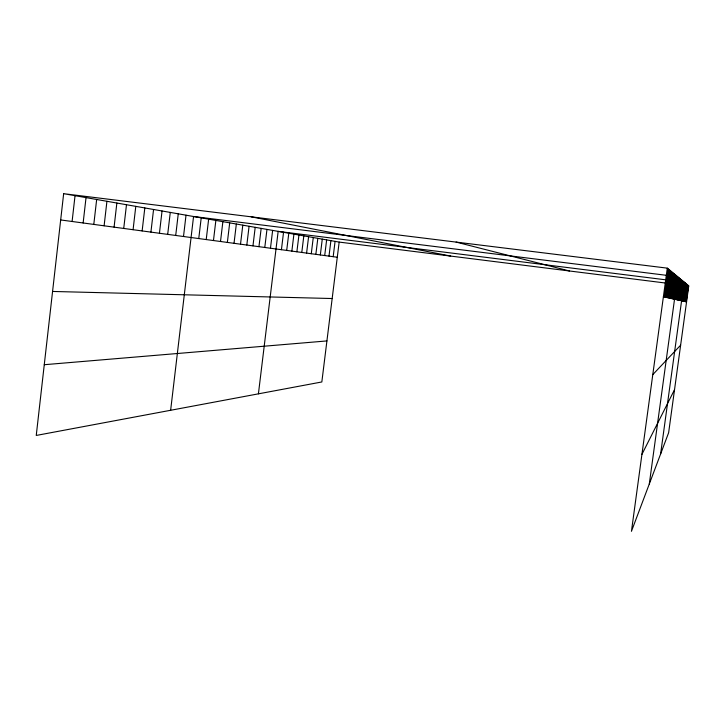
<?xml version="1.0" encoding="UTF-8"?>
<svg xmlns="http://www.w3.org/2000/svg" width="725" height="725" viewBox="0 0 725 725"><rect width="100%" height="100%" fill="white"/><g stroke="black" fill="none" stroke-linecap="round" stroke-linejoin="round"><path stroke-width="1.09" d="M63.655 193.684L36.25 435.444L321.837 381.966L339.164 242.087L63.655 193.684L667.29 268.141L688.75 285.949L668.631 432.734L631.448 531.316L667.29 268.141M72.101 221.488L75.037 195.687M83.139 222.974L86.03 197.617M93.797 224.415L96.661 199.484M104.11 225.801L106.928 201.287M114.079 227.152L116.861 203.036M123.73 228.448L126.485 204.722M133.083 229.707L135.792 206.362M142.136 230.931L144.819 207.939M150.918 232.118L153.564 209.48M159.437 233.26L162.047 210.966M167.692 234.374L170.275 212.416M175.713 235.453L178.259 213.821M183.507 236.504L186.017 215.18M170.638 410.278L193.557 216.503L677.612 276.705L649.292 484.001M198.759 238.561L201.215 217.853M206.217 239.567L208.646 219.158M213.467 240.546L215.86 220.427M220.509 241.498L222.874 221.66M227.36 242.422L229.698 222.856M234.021 243.319L236.341 224.025M240.51 244.189L242.793 225.158M246.817 245.041L249.083 226.263M252.962 245.866L255.2 227.342M258.952 246.672L261.163 228.384M264.788 247.461L266.972 229.408M270.47 248.231L272.636 230.405M258.417 393.838L278.155 231.375L684.137 282.125L660.611 453.995M281.427 249.708L283.538 232.317M286.701 250.415L288.795 233.242M291.858 251.113L293.924 234.139M296.878 251.792L298.936 235.018M301.79 252.454L303.82 235.879M306.593 253.097L308.596 236.722M311.279 253.732L313.263 237.537M315.855 254.348L317.822 238.344M320.332 254.946L322.281 239.123M324.709 255.544L326.64 239.893M328.996 256.115L330.908 240.637M333.183 256.686L335.077 241.371M664.381 296.969L668.205 268.903M665.342 297.187L669.093 269.637M666.257 297.386L669.945 270.343M667.145 297.576L670.77 271.032M668.006 297.767L671.558 271.685M668.831 297.948L672.329 272.319M669.628 298.129L673.072 272.935M670.408 298.292L673.779 273.533M671.151 298.455L674.477 274.104M671.876 298.618L675.138 274.657M672.573 298.772L675.791 275.192M673.244 298.917L676.416 275.718M673.906 299.062L677.023 276.216M675.183 299.343L678.21 277.204M675.809 299.479L678.79 277.684M676.416 299.615L679.352 278.146M677.005 299.742L679.896 278.599M677.567 299.869L680.422 279.034M678.12 299.996L680.929 279.46M678.663 300.114L681.428 279.877M679.18 300.222L681.917 280.276M679.688 300.34L682.379 280.666M680.186 300.449L682.841 281.046M680.666 300.549L683.285 281.418M681.128 300.657L683.72 281.771M682.035 300.848L684.545 282.469M682.461 300.947L684.944 282.795M682.887 301.038L685.333 283.122M683.294 301.129L685.714 283.439M683.693 301.219L686.086 283.747M684.083 301.301L686.448 284.046M684.463 301.392L686.802 284.336M684.835 301.473L687.146 284.617M685.197 301.546L687.481 284.898M685.551 301.627L687.808 285.17M685.904 301.7L688.134 285.442M686.24 301.781L688.442 285.695M641.924 454.367L674.531 389.688M652.79 374.617L680.63 345.182M44.27 364.711L326.921 340.931M52.572 291.45L332.168 298.528M339.164 242.087L688.75 285.949M60.673 219.947L337.288 257.239M251.222 216.82L450.678 256.079M663.393 296.752L686.575 301.854M456.107 242.087L569.478 270.987"/></g></svg>
